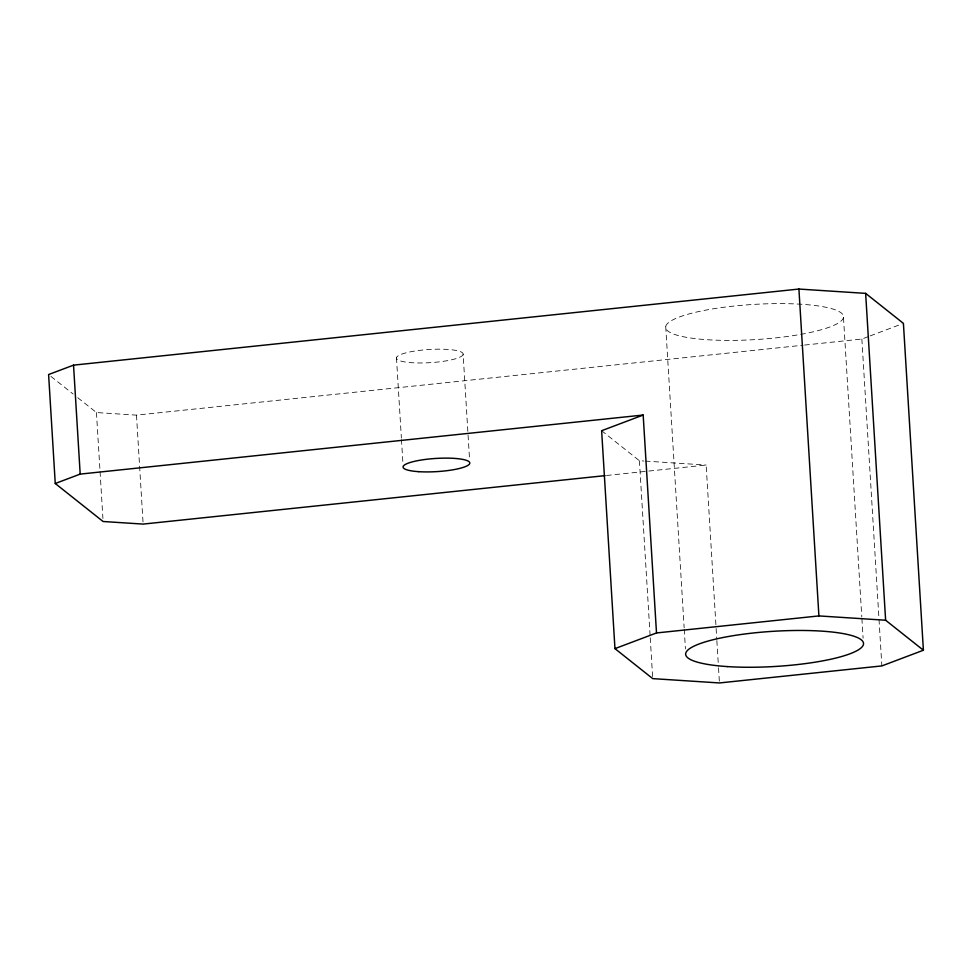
<?xml version="1.0" encoding="UTF-8"?>
<svg xmlns="http://www.w3.org/2000/svg" width="972" height="972" viewBox="0 0 972 972"><rect width="100%" height="100%" fill="white"/><g stroke="black" fill="none" stroke-linecap="round" stroke-linejoin="round"><path stroke-width="0.73" stroke-dasharray="4.86 3.65" d="M804.561 345.06L861.86 339.046L868.786 336.433M870.171 335.911L902.028 323.895M77.772 397.718L96.447 412.541L136.481 415.141L803.054 345.218M606.516 475.49L706.134 465.041L716.036 626.952M601.632 430.718L639.406 460.716L643.853 461.007M645.335 461.105L706.134 465.041M50.933 376.407L73.107 394.012M861.86 339.046L881.859 665.917M843.477 317.358A89.084 17.605 -3.5 0 1 707.604 339.738A89.084 17.605 -3.5 0 1 712.731 308.902A89.084 17.605 -3.5 0 1 843.477 317.358L861.799 616.989M861.897 618.508L863.1 638.179M716.121 628.471L716.777 639.066M716.862 640.572L718.442 666.306M718.527 667.813L719.45 682.952M665.723 326.628L684.142 627.778M684.239 629.285L685.442 648.956M639.406 460.716L650.147 636.259M650.232 637.766L652.637 677.12M463.134 354.33A33.413 6.597 -3.5 0 1 412.177 362.726A33.413 6.597 -3.5 0 1 414.096 351.159A33.413 6.597 -3.5 0 1 463.134 354.33L469.512 458.748M396.479 357.805L401.375 438.008M401.472 439.526L402.955 463.741M136.481 415.141L143.139 524.09M96.447 412.541L99.958 470.047M100.055 471.566L102.923 518.477"/><path stroke-width="1.46" d="M614.96 648.628L656.501 632.954L643.172 415.044L601.632 430.718L614.96 648.628L652.734 678.626L719.45 682.952L881.859 665.917L923.4 650.232L903.413 323.372L865.639 293.374L798.911 289.049L73.532 365.144L48.6 374.548L55.258 483.509L103.105 521.502L143.139 524.09L604.997 475.648M55.258 483.509L80.19 474.105L643.172 415.044M656.501 632.954L818.91 615.92L885.626 620.233L923.4 650.232M865.639 293.374L885.626 620.233M798.911 289.049L818.91 615.92M73.532 365.144L80.19 474.105M727.591 666.598A89.084 17.605 -3.5 0 0 863.476 644.229A89.084 17.605 -3.5 0 0 732.718 635.761A89.084 17.605 -3.5 0 0 727.591 666.598M418.835 471.675A33.413 6.597 -3.5 0 0 469.792 463.292A33.413 6.597 -3.5 0 0 420.767 460.108A33.413 6.597 -3.5 0 0 418.835 471.675"/></g></svg>
